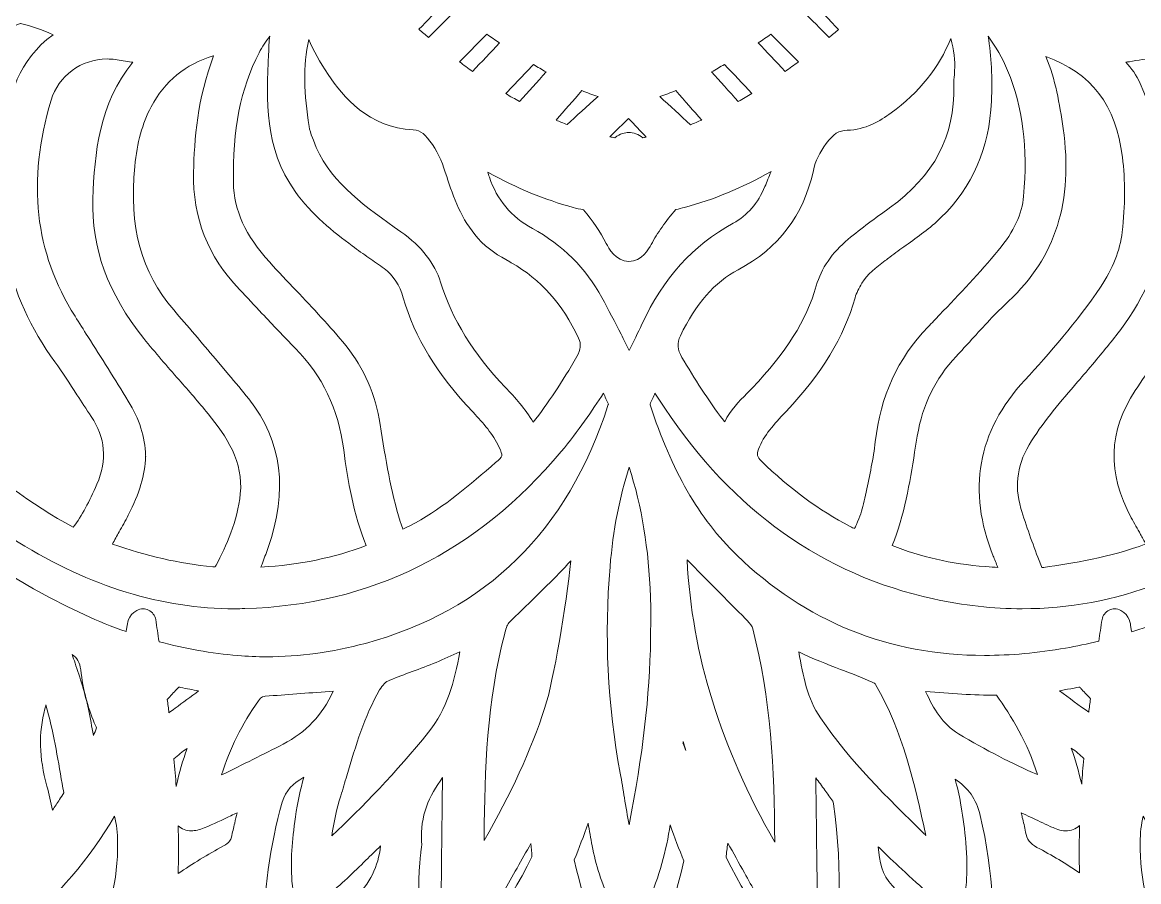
# Model space of a CAD drawing. Extents: x 180 to 9920, y -1894 to -106.
# Drawn here: x 2736 to 3259, y -1568 to -1165 of the extents above; entities that cross this region are included whole.
import ezdxf

# ---------------------------------------------------------------- set-up
doc = ezdxf.new("R2010")
doc.units = 0
doc.header["$MEASUREMENT"] = 0
doc.layers.add('Layer 1', color=7, linetype='Continuous')

# ---------------------------------------------------------------- blocks, each defined once
blk = doc.blocks.new('block 3')
at = {"layer": 'Layer 1', "lineweight": 0}
for points, knots in [([(3844.43, -1126.2), (3842.55, -1122.54), (3838.67, -1122.26), (3835.55, -1122.02), (3773.73, -1117.42), (3725.46, -1088.6), (3688.01, -1033.9), (3671.26, -1009.45), (3658.55, -983.28), (3644.62, -951.5), (3643.61, -949.18), (3642.59, -946.86), (3641.56, -944.5), (3659.78, -952.68), (3678.02, -956.81), (3695.93, -956.81), (3707.1, -956.81), (3718.4, -955.21), (3729.52, -952.05), (3742.31, -948.41), (3753.71, -941.16), (3763.42, -930.49), (3764.76, -929.02), (3767.55, -925.95), (3766.43, -921.84), (3765.3, -917.69), (3761.08, -916.38), (3759.5, -915.89), (3739.65, -909.73), (3723.33, -901.51), (3709.6, -890.76), (3690.14, -875.52), (3676.55, -854.77), (3668.07, -827.35), (3660.36, -802.4), (3657.41, -777.09), (3655.55, -755.62), (3653.27, -729.31), (3651.96, -702.45), (3650.7, -676.47), (3649.83, -658.64), (3648.93, -640.21), (3647.72, -622.06), (3642.76, -547.46), (3634.13, -485.77), (3620.56, -427.93), (3605.12, -362.16), (3569.66, -305.37), (3515.17, -259.14), (3474.34, -224.5), (3424.94, -196.71), (3364.14, -174.19), (3306.08, -152.68), (3242.71, -137.6), (3170.4, -128.06), (3119.45, -121.35), (3068.89, -117.94), (3020.13, -117.94), (3020.13, -117.94), (3019.89, -117.94), (3019.85, -117.94), (2971.09, -117.94), (2920.54, -121.35), (2869.6, -128.06), (2797.29, -137.6), (2733.92, -152.68), (2675.86, -174.19), (2615.06, -196.71), (2565.66, -224.5), (2524.83, -259.14), (2470.34, -305.37), (2434.88, -362.16), (2419.44, -427.93), (2405.87, -485.77), (2397.24, -547.46), (2392.28, -622.06), (2391.07, -640.21), (2390.17, -658.64), (2389.3, -676.47), (2388.04, -702.45), (2386.73, -729.31), (2384.45, -755.62), (2382.59, -777.09), (2379.64, -802.4), (2371.93, -827.35), (2363.45, -854.77), (2349.86, -875.52), (2330.4, -890.76), (2316.67, -901.51), (2300.35, -909.73), (2280.5, -915.89), (2278.92, -916.38), (2274.7, -917.69), (2273.57, -921.84), (2272.45, -925.95), (2275.24, -929.02), (2276.58, -930.49), (2286.29, -941.16), (2297.69, -948.41), (2310.48, -952.05), (2321.6, -955.21), (2332.9, -956.81), (2344.07, -956.81), (2361.98, -956.81), (2380.22, -952.68), (2398.44, -944.5), (2397.41, -946.86), (2396.39, -949.18), (2395.38, -951.5), (2381.45, -983.28), (2368.74, -1009.45), (2351.99, -1033.9), (2314.54, -1088.6), (2266.27, -1117.42), (2204.45, -1122.02), (2201.33, -1122.26), (2197.45, -1122.54), (2195.57, -1126.2), (2193.69, -1129.87), (2195.65, -1133.09), (2197.38, -1135.92), (2224.74, -1180.73), (2267.11, -1203.45), (2323.33, -1203.45), (2323.33, -1203.45), (2324.09, -1203.45), (2324.09, -1203.45), (2355.24, -1203.34), (2385.09, -1194.72), (2414.85, -1177.18), (2410.31, -1184.73), (2405.63, -1192.52), (2400.9, -1200.06), (2385.81, -1224.13), (2367.08, -1251.97), (2342.51, -1275.97), (2315.67, -1302.19), (2287.19, -1318.74), (2255.45, -1326.57), (2252, -1327.42), (2248.56, -1328.13), (2244.57, -1328.94), (2242.61, -1329.35), (2240.56, -1329.77), (2238.38, -1330.23), (2235.85, -1330.77), (2233.94, -1332.88), (2233.67, -1335.46), (2233.39, -1338.04), (2234.8, -1340.5), (2237.17, -1341.57), (2265.6, -1354.38), (2294.56, -1361.83), (2325.72, -1364.32), (2335.66, -1365.12), (2345.55, -1365.52), (2355.13, -1365.52), (2407.15, -1365.52), (2453.46, -1354.15), (2496.22, -1330.82), (2496.02, -1331.33), (2495.82, -1331.84), (2495.62, -1332.34), (2484.05, -1361.06), (2467.01, -1388.2), (2443.52, -1415.32), (2417.1, -1445.8), (2389, -1467.5), (2357.59, -1481.65), (2348.39, -1485.8), (2338.39, -1489.21), (2326.14, -1492.39), (2323.66, -1493.04), (2321.86, -1495.18), (2321.66, -1497.74), (2321.46, -1500.29), (2322.91, -1502.69), (2325.26, -1503.71), (2351.85, -1515.23), (2379.36, -1521.58), (2409.36, -1523.13), (2415.98, -1523.47), (2422.62, -1523.64), (2429.11, -1523.64), (2478.58, -1523.64), (2524.82, -1513.53), (2566.99, -1493.54), (2556.61, -1508.13), (2549.12, -1523.89), (2541.77, -1540.09), (2529.47, -1567.16), (2512.04, -1585.62), (2488.46, -1596.52), (2476.25, -1602.16), (2463.5, -1606.71), (2449.5, -1610.44), (2447.02, -1611.09), (2444.53, -1611.75), (2441.78, -1612.47), (2441.78, -1612.47), (2437.43, -1613.61), (2437.43, -1613.61), (2435, -1614.25), (2433.23, -1616.34), (2432.99, -1618.84), (2432.75, -1621.34), (2434.09, -1623.72), (2436.35, -1624.82), (2436.97, -1625.11), (2437.45, -1625.35), (2437.85, -1625.55), (2438.64, -1625.95), (2439.27, -1626.26), (2439.99, -1626.54), (2452.84, -1631.65), (2464.6, -1635.65), (2475.94, -1638.76), (2505.57, -1646.88), (2534.71, -1651), (2562.56, -1651), (2600.74, -1651), (2637.94, -1643.26), (2673.12, -1627.99), (2719.52, -1607.84), (2755.03, -1577.5), (2778.81, -1537.72), (2779.7, -1541.44), (2780.16, -1545.55), (2780.22, -1550.19), (2780.43, -1567.17), (2776.42, -1584.44), (2767.58, -1604.55), (2747.46, -1650.35), (2715.19, -1689.92), (2671.67, -1722.15), (2671.52, -1722.26), (2671.36, -1722.36), (2671.2, -1722.47), (2669.95, -1723.28), (2667.64, -1724.8), (2666.15, -1728.08), (2665.3, -1729.93), (2665.46, -1732.1), (2666.57, -1733.81), (2667.68, -1735.52), (2669.58, -1736.55), (2671.61, -1736.55), (2671.62, -1736.55), (2671.62, -1736.55), (2671.63, -1736.55), (2725.69, -1736.4), (2772.8, -1729.14), (2815.65, -1714.37), (2858.31, -1699.66), (2895.62, -1677.95), (2929.26, -1648.2), (2927.39, -1678.5), (2929.64, -1708.78), (2935.97, -1738.41), (2947.17, -1790.79), (2970.58, -1835.25), (3005.54, -1870.57), (3008.08, -1873.13), (3010.68, -1875.52), (3013.43, -1878.05), (3013.93, -1878.5), (3014.43, -1878.96), (3014.93, -1879.42), (3015.55, -1880.33), (3016.43, -1881.06), (3017.48, -1881.53), (3018.06, -1881.78), (3018.67, -1881.94), (3019.28, -1882), (3019.56, -1882.04), (3019.85, -1882.06), (3020.13, -1882.06), (3020.94, -1882.06), (3021.76, -1881.89), (3022.53, -1881.56), (3023.61, -1881.08), (3024.51, -1880.31), (3025.13, -1879.37), (3025.61, -1878.93), (3026.09, -1878.49), (3026.57, -1878.05), (3029.32, -1875.52), (3031.92, -1873.13), (3034.46, -1870.57), (3069.42, -1835.25), (3092.83, -1790.79), (3104.03, -1738.41), (3110.36, -1708.78), (3112.61, -1678.5), (3110.74, -1648.2), (3144.38, -1677.95), (3181.69, -1699.66), (3224.35, -1714.37), (3267.2, -1729.14), (3314.31, -1736.4), (3368.37, -1736.55), (3368.38, -1736.55), (3368.38, -1736.55), (3368.39, -1736.55), (3370.42, -1736.55), (3372.32, -1735.52), (3373.43, -1733.81), (3374.54, -1732.1), (3374.7, -1729.93), (3373.85, -1728.08), (3372.36, -1724.8), (3370.05, -1723.28), (3368.8, -1722.47), (3368.64, -1722.36), (3368.48, -1722.26), (3368.33, -1722.15), (3324.81, -1689.92), (3292.54, -1650.35), (3272.42, -1604.55), (3263.58, -1584.44), (3259.57, -1567.17), (3259.78, -1550.19), (3259.84, -1545.55), (3260.3, -1541.44), (3261.19, -1537.72), (3284.97, -1577.5), (3320.48, -1607.84), (3366.88, -1627.99), (3402.06, -1643.26), (3439.26, -1651), (3477.44, -1651), (3505.29, -1651), (3534.43, -1646.88), (3564.06, -1638.76), (3575.4, -1635.65), (3587.16, -1631.65), (3600.01, -1626.54), (3600.73, -1626.26), (3601.36, -1625.95), (3602.15, -1625.55), (3602.55, -1625.35), (3603.03, -1625.11), (3603.65, -1624.82), (3605.91, -1623.72), (3607.25, -1621.34), (3607.01, -1618.84), (3606.77, -1616.34), (3605, -1614.25), (3602.57, -1613.61), (3602.57, -1613.61), (3598.22, -1612.47), (3598.22, -1612.47), (3595.47, -1611.75), (3592.98, -1611.09), (3590.5, -1610.44), (3576.5, -1606.71), (3563.75, -1602.16), (3551.54, -1596.52), (3527.96, -1585.62), (3510.53, -1567.16), (3498.23, -1540.09), (3490.88, -1523.89), (3483.39, -1508.13), (3473.01, -1493.54), (3515.18, -1513.53), (3561.42, -1523.64), (3610.89, -1523.64), (3617.38, -1523.64), (3624.02, -1523.47), (3630.64, -1523.13), (3660.64, -1521.58), (3688.15, -1515.23), (3714.74, -1503.71), (3717.09, -1502.69), (3718.54, -1500.29), (3718.34, -1497.74), (3718.14, -1495.18), (3716.34, -1493.04), (3713.86, -1492.39), (3701.61, -1489.21), (3691.61, -1485.8), (3682.41, -1481.65), (3651, -1467.5), (3622.9, -1445.8), (3596.48, -1415.32), (3572.99, -1388.2), (3555.95, -1361.06), (3544.38, -1332.34), (3544.18, -1331.84), (3543.98, -1331.33), (3543.78, -1330.82), (3586.54, -1354.15), (3632.85, -1365.52), (3684.87, -1365.52), (3694.45, -1365.52), (3704.34, -1365.12), (3714.28, -1364.32), (3745.44, -1361.83), (3774.4, -1354.38), (3802.83, -1341.57), (3805.2, -1340.5), (3806.61, -1338.04), (3806.33, -1335.46), (3806.06, -1332.88), (3804.15, -1330.77), (3801.62, -1330.23), (3799.44, -1329.77), (3797.39, -1329.35), (3795.43, -1328.94), (3791.44, -1328.13), (3788, -1327.42), (3784.55, -1326.57), (3752.81, -1318.74), (3724.33, -1302.19), (3697.49, -1275.97), (3672.92, -1251.97), (3654.19, -1224.13), (3639.1, -1200.06), (3634.37, -1192.52), (3629.69, -1184.73), (3625.15, -1177.18), (3654.91, -1194.72), (3684.76, -1203.34), (3715.91, -1203.45), (3715.91, -1203.45), (3716.67, -1203.45), (3716.67, -1203.45), (3772.89, -1203.45), (3815.26, -1180.73), (3842.62, -1135.92), (3844.35, -1133.09), (3846.31, -1129.87), (3844.43, -1126.2)], [0, 0, 0, 0, 1, 1, 1, 2, 2, 2, 3, 3, 3, 4, 4, 4, 5, 5, 5, 6, 6, 6, 7, 7, 7, 8, 8, 8, 9, 9, 9, 10, 10, 10, 11, 11, 11, 12, 12, 12, 13, 13, 13, 14, 14, 14, 15, 15, 15, 16, 16, 16, 17, 17, 17, 18, 18, 18, 19, 19, 19, 20, 20, 20, 21, 21, 21, 22, 22, 22, 23, 23, 23, 24, 24, 24, 25, 25, 25, 26, 26, 26, 27, 27, 27, 28, 28, 28, 29, 29, 29, 30, 30, 30, 31, 31, 31, 32, 32, 32, 33, 33, 33, 34, 34, 34, 35, 35, 35, 36, 36, 36, 37, 37, 37, 38, 38, 38, 39, 39, 39, 40, 40, 40, 41, 41, 41, 42, 42, 42, 43, 43, 43, 44, 44, 44, 45, 45, 45, 46, 46, 46, 47, 47, 47, 48, 48, 48, 49, 49, 49, 50, 50, 50, 51, 51, 51, 52, 52, 52, 53, 53, 53, 54, 54, 54, 55, 55, 55, 56, 56, 56, 57, 57, 57, 58, 58, 58, 59, 59, 59, 60, 60, 60, 61, 61, 61, 62, 62, 62, 63, 63, 63, 64, 64, 64, 65, 65, 65, 66, 66, 66, 67, 67, 67, 68, 68, 68, 69, 69, 69, 70, 70, 70, 71, 71, 71, 72, 72, 72, 73, 73, 73, 74, 74, 74, 75, 75, 75, 76, 76, 76, 77, 77, 77, 78, 78, 78, 79, 79, 79, 80, 80, 80, 81, 81, 81, 82, 82, 82, 83, 83, 83, 84, 84, 84, 85, 85, 85, 86, 86, 86, 87, 87, 87, 88, 88, 88, 89, 89, 89, 90, 90, 90, 91, 91, 91, 92, 92, 92, 93, 93, 93, 94, 94, 94, 95, 95, 95, 96, 96, 96, 97, 97, 97, 98, 98, 98, 99, 99, 99, 100, 100, 100, 101, 101, 101, 102, 102, 102, 103, 103, 103, 104, 104, 104, 105, 105, 105, 106, 106, 106, 107, 107, 107, 108, 108, 108, 109, 109, 109, 110, 110, 110, 111, 111, 111, 112, 112, 112, 113, 113, 113, 114, 114, 114, 115, 115, 115, 116, 116, 116, 117, 117, 117, 118, 118, 118, 119, 119, 119, 120, 120, 120, 121, 121, 121, 122, 122, 122, 123, 123, 123, 124, 124, 124, 125, 125, 125, 126, 126, 126, 127, 127, 127, 128, 128, 128, 129, 129, 129, 130, 130, 130, 131, 131, 131, 132, 132, 132, 133, 133, 133, 134, 134, 134, 135, 135, 135, 136, 136, 136, 137, 137, 137, 138, 138, 138, 139, 139, 139, 140, 140, 140, 141, 141, 141, 142, 142, 142, 143, 143, 143, 144, 144, 144, 144]), ([(2938.35, -1159.89), (2934.26, -1164), (2930.18, -1168.1), (2926.09, -1172.21), (2924.61, -1170.99), (2923.1, -1169.72), (2921.55, -1168.41), (2925.52, -1164.34), (2929.49, -1160.27), (2933.46, -1156.2), (2935.12, -1157.47), (2936.75, -1158.69), (2938.35, -1159.89)], [0, 0, 0, 0, 1, 1, 1, 2, 2, 2, 3, 3, 3, 4, 4, 4, 4]), ([(3118.38, -1168.46), (3116.87, -1169.75), (3115.38, -1170.99), (3113.93, -1172.2), (3109.83, -1168.09), (3105.73, -1164), (3101.63, -1159.9), (3103.23, -1158.71), (3104.86, -1157.48), (3106.52, -1156.22), (3106.52, -1156.22), (3115.33, -1165.31), (3118.38, -1168.46)], [0, 0, 0, 0, 1, 1, 1, 2, 2, 2, 3, 3, 3, 4, 4, 4, 4]), ([(2708.27, -1357.02), (2708.27, -1357.02), (2708.95, -1356.34), (2708.95, -1356.34), (2728.45, -1336.97), (2725.6, -1313.86), (2720.24, -1293.81), (2717.69, -1284.27), (2714.34, -1274.89), (2711.11, -1265.83), (2709.2, -1260.5), (2707.24, -1254.99), (2705.48, -1249.57), (2699.34, -1230.65), (2700.21, -1211.63), (2708.12, -1191.43), (2712.09, -1181.27), (2719.63, -1173.72), (2733.32, -1166.17), (2734.05, -1165.76), (2734.46, -1165.73), (2734.56, -1165.73), (2734.61, -1165.73), (2734.65, -1165.74), (2734.67, -1165.74), (2739.66, -1166.84), (2744.61, -1168.5), (2750, -1170.93), (2733.71, -1182.68), (2729.03, -1200.72), (2726.96, -1213.9), (2720.17, -1257.02), (2727.97, -1293.21), (2750.82, -1324.52), (2754.42, -1329.45), (2757.83, -1334.76), (2761.14, -1339.89), (2763.29, -1343.24), (2765.52, -1346.71), (2767.81, -1350.09), (2774.53, -1360.01), (2775.4, -1370.42), (2770.47, -1381.91), (2766.96, -1390.09), (2763.44, -1396.52), (2759.42, -1402.1), (2739.69, -1391.32), (2720.99, -1377.59), (2703.8, -1361.26), (2705.4, -1359.88), (2706.85, -1358.43), (2708.27, -1357.02)], [0, 0, 0, 0, 1, 1, 1, 2, 2, 2, 3, 3, 3, 4, 4, 4, 5, 5, 5, 6, 6, 6, 7, 7, 7, 8, 8, 8, 9, 9, 9, 10, 10, 10, 11, 11, 11, 12, 12, 12, 13, 13, 13, 14, 14, 14, 15, 15, 15, 16, 16, 16, 17, 17, 17, 17]), ([(2887.19, -1316.81), (2879.84, -1307.77), (2871.78, -1299.26), (2863.99, -1291.03), (2859.87, -1286.68), (2855.6, -1282.17), (2851.53, -1277.68), (2840.03, -1264.99), (2834.79, -1253.48), (2834.53, -1240.36), (2834.04, -1215.54), (2837.86, -1196.18), (2846.55, -1179.43), (2848.02, -1176.61), (2849.75, -1174), (2851.63, -1171.6), (2851.42, -1172.93), (2851.27, -1174.28), (2851.21, -1175.68), (2851.15, -1177.14), (2851.08, -1178.6), (2851.01, -1180.07), (2849.99, -1201.7), (2848.94, -1224.07), (2863.46, -1244.49), (2871.24, -1255.43), (2881.39, -1263.44), (2890.28, -1270.08), (2892.87, -1272.02), (2895.52, -1273.86), (2898.09, -1275.65), (2900.45, -1277.29), (2902.9, -1278.99), (2905.21, -1280.71), (2909.47, -1283.87), (2912.51, -1288.49), (2914.22, -1294.44), (2919.6, -1313.1), (2930, -1330.16), (2946.94, -1348.14), (2951.76, -1353.25), (2956.32, -1358.34), (2959.08, -1364.38), (2961.07, -1368.71), (2961.07, -1368.71), (2957.52, -1371.74), (2957.52, -1371.74), (2955.34, -1373.6), (2955.34, -1373.6), (2942.95, -1384.22), (2931.24, -1394.25), (2917.28, -1401.39), (2915.7, -1402.2), (2914.66, -1402.66), (2914, -1402.92), (2913.7, -1402.25), (2913.3, -1401.18), (2912.77, -1399.46), (2908.33, -1385.12), (2905.9, -1370.32), (2903.4, -1353.86), (2901.28, -1339.89), (2895.83, -1327.42), (2887.19, -1316.81)], [0, 0, 0, 0, 1, 1, 1, 2, 2, 2, 3, 3, 3, 4, 4, 4, 5, 5, 5, 6, 6, 6, 7, 7, 7, 8, 8, 8, 9, 9, 9, 10, 10, 10, 11, 11, 11, 12, 12, 12, 13, 13, 13, 14, 14, 14, 15, 15, 15, 16, 16, 16, 17, 17, 17, 18, 18, 18, 19, 19, 19, 20, 20, 20, 21, 21, 21, 21]), ([(2959.34, -1174.81), (2955.12, -1179.26), (2950.91, -1183.72), (2946.7, -1188.18), (2944.64, -1186.7), (2942.57, -1185.18), (2940.49, -1183.62), (2940.49, -1183.62), (2953.37, -1170.73), (2953.37, -1170.73), (2955.38, -1172.12), (2957.37, -1173.49), (2959.34, -1174.81)], [0, 0, 0, 0, 1, 1, 1, 2, 2, 2, 3, 3, 3, 4, 4, 4, 4]), ([(3044.17, -1312.27), (3051.41, -1297.17), (3060.26, -1287.01), (3071.25, -1281.21), (3090.37, -1271.1), (3101.91, -1255.87), (3106.54, -1234.64), (3107.47, -1230.36), (3109.54, -1226), (3112.52, -1222.05), (3115.96, -1217.48), (3118.54, -1215.84), (3122.38, -1215.77), (3130.92, -1215.6), (3137.87, -1211.34), (3142.97, -1207.64), (3156.18, -1198.06), (3165.57, -1186.36), (3170.95, -1172.79), (3172.54, -1178.03), (3173.14, -1182.98), (3172.81, -1187.92), (3172.77, -1188.52), (3172.71, -1189.11), (3172.66, -1189.71), (3172.52, -1191.23), (3172.37, -1192.96), (3172.42, -1194.75), (3173.05, -1218.36), (3163.2, -1237.15), (3142.3, -1252.19), (3142.3, -1252.19), (3142.08, -1252.35), (3142.08, -1252.35), (3135.69, -1256.95), (3129.08, -1261.71), (3122.86, -1266.9), (3115.31, -1273.22), (3110.27, -1280.59), (3107.89, -1288.81), (3103.16, -1305.17), (3093.89, -1319.97), (3077.83, -1336.82), (3077.04, -1337.65), (3076.23, -1338.48), (3075.41, -1339.3), (3071.72, -1343.04), (3067.64, -1347.17), (3064.94, -1352.61), (3064.73, -1352.36), (3064.53, -1352.11), (3064.34, -1351.87), (3057.02, -1342.4), (3050.72, -1332.11), (3044.89, -1322.38), (3042.72, -1318.76), (3042.51, -1315.74), (3044.17, -1312.27)], [0, 0, 0, 0, 1, 1, 1, 2, 2, 2, 3, 3, 3, 4, 4, 4, 5, 5, 5, 6, 6, 6, 7, 7, 7, 8, 8, 8, 9, 9, 9, 10, 10, 10, 11, 11, 11, 12, 12, 12, 13, 13, 13, 14, 14, 14, 15, 15, 15, 16, 16, 16, 17, 17, 17, 18, 18, 18, 19, 19, 19, 19]), ([(3080.79, -1365.51), (3083.25, -1358.9), (3088.19, -1353.66), (3093.41, -1348.11), (3093.41, -1348.11), (3093.79, -1347.71), (3093.79, -1347.71), (3110.6, -1329.85), (3120.86, -1312.91), (3126.08, -1294.41), (3126.73, -1292.12), (3127.99, -1289.92), (3129.32, -1287.59), (3131.78, -1283.29), (3135.88, -1280.22), (3140.22, -1276.96), (3140.96, -1276.41), (3141.7, -1275.85), (3142.43, -1275.3), (3144.88, -1273.42), (3147.48, -1271.57), (3149.99, -1269.77), (3155.53, -1265.82), (3161.25, -1261.74), (3166.4, -1256.76), (3181.12, -1242.54), (3189.08, -1224.15), (3190.06, -1202.13), (3190.54, -1191.28), (3190.02, -1181.19), (3188.49, -1171.66), (3192.09, -1176.37), (3195.13, -1181.74), (3197.66, -1187.81), (3204.69, -1204.71), (3207.15, -1224.01), (3205.17, -1246.79), (3204.45, -1255.09), (3200.67, -1263.15), (3193.28, -1272.16), (3184.68, -1282.66), (3175.05, -1292.69), (3165.75, -1302.39), (3163.94, -1304.28), (3162.12, -1306.17), (3160.32, -1308.06), (3146.05, -1323.01), (3137.96, -1340.66), (3135.58, -1362), (3134.71, -1369.81), (3132.95, -1377.81), (3131.25, -1385.54), (3130.84, -1387.42), (3130.42, -1389.29), (3130.02, -1391.17), (3129.4, -1394.06), (3128.33, -1397.21), (3126.74, -1400.81), (3126.38, -1401.64), (3126.09, -1402.25), (3125.86, -1402.71), (3125.35, -1402.48), (3124.68, -1402.15), (3123.79, -1401.69), (3109.14, -1394.11), (3095.49, -1384.06), (3082.07, -1370.96), (3080.14, -1369.09), (3079.88, -1367.97), (3080.79, -1365.51)], [0, 0, 0, 0, 1, 1, 1, 2, 2, 2, 3, 3, 3, 4, 4, 4, 5, 5, 5, 6, 6, 6, 7, 7, 7, 8, 8, 8, 9, 9, 9, 10, 10, 10, 11, 11, 11, 12, 12, 12, 13, 13, 13, 14, 14, 14, 15, 15, 15, 16, 16, 16, 17, 17, 17, 18, 18, 18, 19, 19, 19, 20, 20, 20, 21, 21, 21, 22, 22, 22, 23, 23, 23, 23]), ([(3099.49, -1183.64), (3097.42, -1185.19), (3095.36, -1186.7), (3093.32, -1188.16), (3088.74, -1183.3), (3084.59, -1178.92), (3080.68, -1174.79), (3082.64, -1173.48), (3084.61, -1172.13), (3086.6, -1170.75), (3086.6, -1170.75), (3099.49, -1183.64), (3099.49, -1183.64)], [0, 0, 0, 0, 1, 1, 1, 2, 2, 2, 3, 3, 3, 4, 4, 4, 4]), ([(2764.8, -1443.21), (2676.2, -1402.05), (2620.52, -1333.52), (2599.32, -1239.5), (2595.45, -1222.31), (2595.6, -1204.11), (2595.75, -1186.5), (2595.76, -1185.01), (2595.77, -1183.51), (2595.78, -1182), (2597.88, -1180.07), (2603.69, -1177.12), (2607.38, -1175.99), (2607.38, -1176.12), (2607.38, -1176.25), (2607.39, -1176.38), (2608.77, -1217.74), (2619.03, -1258.8), (2637.87, -1298.44), (2661.24, -1347.58), (2692.54, -1383.77), (2733.57, -1409.08), (2767.64, -1430.1), (2800.88, -1440.32), (2835.19, -1440.32), (2836.73, -1440.32), (2838.27, -1440.3), (2839.82, -1440.25), (2898.74, -1438.64), (2948.69, -1413.85), (2988.27, -1366.57), (2996.21, -1357.09), (3002.97, -1347.06), (3008.08, -1339.16), (3008.85, -1340.9), (3009.6, -1342.59), (3010.38, -1344.29), (3010.36, -1344.39), (3010.32, -1344.6), (3010.2, -1344.97), (2991.33, -1403.76), (2953.05, -1441.31), (2896.42, -1456.58), (2880.96, -1460.74), (2865.39, -1462.86), (2850.14, -1462.86), (2845.59, -1462.86), (2841.03, -1462.67), (2836.59, -1462.29), (2824.27, -1461.24), (2811.87, -1459.05), (2799.66, -1455.79), (2799.13, -1452.28), (2798.59, -1448.81), (2798.06, -1445.43), (2797.76, -1443.49), (2796.53, -1441.83), (2794.76, -1440.97), (2793.93, -1440.56), (2793.03, -1440.36), (2792.13, -1440.36), (2791.13, -1440.36), (2790.12, -1440.61), (2789.22, -1441.11), (2785.07, -1443.42), (2784.71, -1447.42), (2784.58, -1448.92), (2784.57, -1449.06), (2784.56, -1449.19), (2784.55, -1449.25), (2784.42, -1449.86), (2784.29, -1450.46), (2784.16, -1451.06), (2777.55, -1448.75), (2771.06, -1446.12), (2764.8, -1443.21)], [0, 0, 0, 0, 1, 1, 1, 2, 2, 2, 3, 3, 3, 4, 4, 4, 5, 5, 5, 6, 6, 6, 7, 7, 7, 8, 8, 8, 9, 9, 9, 10, 10, 10, 11, 11, 11, 12, 12, 12, 13, 13, 13, 14, 14, 14, 15, 15, 15, 16, 16, 16, 17, 17, 17, 18, 18, 18, 19, 19, 19, 20, 20, 20, 21, 21, 21, 22, 22, 22, 23, 23, 23, 24, 24, 24, 25, 25, 25, 25]), ([(2931.68, -1287.12), (2928.91, -1278.19), (2922.83, -1270.44), (2913.1, -1263.45), (2913.1, -1263.45), (2909.97, -1261.21), (2909.97, -1261.21), (2893.93, -1249.75), (2878.77, -1238.92), (2872.01, -1220.46), (2872.01, -1220.46), (2871.58, -1219.3), (2871.58, -1219.3), (2870.88, -1217.41), (2870.21, -1215.63), (2869.99, -1214.08), (2867.79, -1198.86), (2866.99, -1185.66), (2869.89, -1173.14), (2872.08, -1178.36), (2875.04, -1183.71), (2878.97, -1189.61), (2886.03, -1200.2), (2897.84, -1214.43), (2918.89, -1215.61), (2922.48, -1215.82), (2924.47, -1217.81), (2927.85, -1222.51), (2931.02, -1226.91), (2932.9, -1232.29), (2934.55, -1237.43), (2937.71, -1247.26), (2941.44, -1257.59), (2949.14, -1266.4), (2953.7, -1271.62), (2959.26, -1274.78), (2964.16, -1277.56), (2964.16, -1277.56), (2964.85, -1277.95), (2964.85, -1277.95), (2978.63, -1285.79), (2988.95, -1297.36), (2996.39, -1313.32), (2997.71, -1316.16), (2997.48, -1318.74), (2995.63, -1321.96), (2988.76, -1333.85), (2982.05, -1343.97), (2975.14, -1352.81), (2971.4, -1346.54), (2966.65, -1341.23), (2962.03, -1336.4), (2947.03, -1320.7), (2937.1, -1304.58), (2931.68, -1287.12)], [0, 0, 0, 0, 1, 1, 1, 2, 2, 2, 3, 3, 3, 4, 4, 4, 5, 5, 5, 6, 6, 6, 7, 7, 7, 8, 8, 8, 9, 9, 9, 10, 10, 10, 11, 11, 11, 12, 12, 12, 13, 13, 13, 14, 14, 14, 15, 15, 15, 16, 16, 16, 17, 17, 17, 18, 18, 18, 18]), ([(3255.87, -1451.18), (3255.73, -1450.54), (3255.59, -1449.92), (3255.46, -1449.32), (3255.44, -1449.19), (3255.43, -1449.06), (3255.42, -1448.92), (3255.29, -1447.42), (3254.93, -1443.42), (3250.78, -1441.11), (3249.88, -1440.61), (3248.87, -1440.36), (3247.87, -1440.36), (3246.97, -1440.36), (3246.07, -1440.56), (3245.24, -1440.97), (3243.47, -1441.83), (3242.24, -1443.49), (3241.94, -1445.43), (3241.41, -1448.79), (3240.89, -1452.15), (3240.38, -1455.51), (3235.06, -1456.82), (3229.94, -1457.9), (3224.84, -1458.79), (3211.78, -1461.08), (3198.99, -1462.23), (3186.84, -1462.23), (3141.95, -1462.24), (3102.87, -1446.42), (3070.69, -1415.23), (3052.89, -1397.97), (3039.96, -1375.51), (3029.99, -1344.56), (3029.97, -1344.48), (3029.95, -1344.41), (3029.94, -1344.37), (3030.7, -1342.65), (3031.46, -1340.94), (3032.24, -1339.17), (3032.24, -1339.17), (3036.86, -1346.15), (3036.86, -1346.15), (3068.75, -1394.26), (3111.14, -1424.39), (3162.87, -1435.71), (3176.88, -1438.78), (3190.89, -1440.33), (3204.5, -1440.33), (3248.28, -1440.33), (3290.14, -1424.37), (3328.9, -1392.9), (3378.76, -1352.41), (3411.37, -1297.52), (3425.82, -1229.77), (3429.21, -1213.9), (3432.69, -1195.14), (3432.99, -1176.08), (3433.2, -1176.17), (3433.41, -1176.26), (3433.64, -1176.35), (3438.85, -1178.39), (3442.96, -1180), (3443.76, -1181.16), (3444.55, -1182.31), (3444.54, -1186.66), (3444.54, -1192.17), (3444.44, -1274.55), (3410.88, -1343.39), (3341.93, -1402.63), (3315.92, -1424.98), (3286.99, -1441.3), (3255.87, -1451.18)], [0, 0, 0, 0, 1, 1, 1, 2, 2, 2, 3, 3, 3, 4, 4, 4, 5, 5, 5, 6, 6, 6, 7, 7, 7, 8, 8, 8, 9, 9, 9, 10, 10, 10, 11, 11, 11, 12, 12, 12, 13, 13, 13, 14, 14, 14, 15, 15, 15, 16, 16, 16, 17, 17, 17, 18, 18, 18, 19, 19, 19, 20, 20, 20, 21, 21, 21, 22, 22, 22, 23, 23, 23, 24, 24, 24, 24]), ([(2793.36, -1368.48), (2793.04, -1359.67), (2790.37, -1351.29), (2785.21, -1342.87), (2778.99, -1332.7), (2772.52, -1322.48), (2766.26, -1312.59), (2764.25, -1309.41), (2762.23, -1306.24), (2760.23, -1303.06), (2741.29, -1273.04), (2737.62, -1239.9), (2748.99, -1201.72), (2752.39, -1190.3), (2763.2, -1182.33), (2775.27, -1182.33), (2776.51, -1182.33), (2777.76, -1182.42), (2778.99, -1182.58), (2781.56, -1182.93), (2784.21, -1183.37), (2786.77, -1183.8), (2786.97, -1183.83), (2787.17, -1183.86), (2787.37, -1183.9), (2771.51, -1203.07), (2769.32, -1226.85), (2768.6, -1247.93), (2767.8, -1270.89), (2775.63, -1292.33), (2792.51, -1313.47), (2797.85, -1320.15), (2803.53, -1326.65), (2809.03, -1332.93), (2813.56, -1338.1), (2818.24, -1343.45), (2822.64, -1348.81), (2831.39, -1359.47), (2839.28, -1371.4), (2837.75, -1386.4), (2836.44, -1399.28), (2831.05, -1411.05), (2826.49, -1419.86), (2826.05, -1420.73), (2825.8, -1420.73), (2825.28, -1420.73), (2825.15, -1420.73), (2825.01, -1420.72), (2824.88, -1420.7), (2809.2, -1419.12), (2793.36, -1415.51), (2777.78, -1409.97), (2778.79, -1408.07), (2779.87, -1406.16), (2780.91, -1404.3), (2782.34, -1401.75), (2783.82, -1399.12), (2785.21, -1396.44), (2790.4, -1386.4), (2793.07, -1377.4), (2793.36, -1368.91), (2793.37, -1368.77), (2793.37, -1368.62), (2793.36, -1368.48)], [0, 0, 0, 0, 1, 1, 1, 2, 2, 2, 3, 3, 3, 4, 4, 4, 5, 5, 5, 6, 6, 6, 7, 7, 7, 8, 8, 8, 9, 9, 9, 10, 10, 10, 11, 11, 11, 12, 12, 12, 13, 13, 13, 14, 14, 14, 15, 15, 15, 16, 16, 16, 17, 17, 17, 18, 18, 18, 19, 19, 19, 20, 20, 20, 21, 21, 21, 21]), ([(2841.75, -1341.89), (2838.65, -1337.93), (2835.39, -1334.08), (2832.23, -1330.35), (2832.23, -1330.35), (2826.1, -1323.11), (2826.1, -1323.11), (2819.71, -1315.55), (2813.1, -1307.72), (2806.5, -1300.08), (2791.28, -1282.46), (2785.47, -1261.07), (2788.24, -1232.75), (2789.34, -1221.46), (2791.78, -1212.6), (2795.93, -1204.86), (2802.47, -1192.65), (2811.99, -1184.81), (2825.03, -1180.88), (2825.1, -1180.86), (2825.16, -1180.84), (2825.23, -1180.82), (2817.57, -1200.98), (2816.13, -1220.26), (2815.84, -1235.5), (2815.43, -1256.99), (2822.48, -1274.99), (2837.39, -1290.52), (2840.93, -1294.2), (2844.49, -1298.02), (2847.93, -1301.71), (2852.96, -1307.09), (2858.16, -1312.66), (2863.46, -1318.02), (2876.27, -1330.96), (2883.73, -1346.56), (2886.24, -1365.72), (2888.17, -1380.41), (2890.8, -1395.97), (2896.83, -1410.64), (2881.79, -1416.4), (2865.57, -1419.73), (2847.41, -1420.79), (2847.59, -1420.31), (2847.77, -1419.84), (2847.95, -1419.36), (2848.85, -1416.97), (2849.79, -1414.5), (2850.66, -1412.02), (2860.29, -1384.81), (2857.38, -1361.86), (2841.75, -1341.89)], [0, 0, 0, 0, 1, 1, 1, 2, 2, 2, 3, 3, 3, 4, 4, 4, 5, 5, 5, 6, 6, 6, 7, 7, 7, 8, 8, 8, 9, 9, 9, 10, 10, 10, 11, 11, 11, 12, 12, 12, 13, 13, 13, 14, 14, 14, 15, 15, 15, 16, 16, 16, 17, 17, 17, 17]), ([(3190.94, -1415.6), (3191.48, -1416.93), (3192.36, -1419.11), (3193, -1420.94), (3191.48, -1420.89), (3189.57, -1420.75), (3187.27, -1420.56), (3171.1, -1419.22), (3156.75, -1415.98), (3143.48, -1410.66), (3149.31, -1396.38), (3151.71, -1381.39), (3154.04, -1366.87), (3154.45, -1364.35), (3154.85, -1361.82), (3155.28, -1359.29), (3157.74, -1344.6), (3163.71, -1332.36), (3173.52, -1321.89), (3175.96, -1319.29), (3178.39, -1316.62), (3180.74, -1314.04), (3186.3, -1307.94), (3192.04, -1301.63), (3198.07, -1296.03), (3220.17, -1275.47), (3228.55, -1248.95), (3223.7, -1214.95), (3222.03, -1203.26), (3220.08, -1191.85), (3215.57, -1181.17), (3237.02, -1188.87), (3248.49, -1204.04), (3251.49, -1228.4), (3252.85, -1239.41), (3252.81, -1250.9), (3251.36, -1263.53), (3250.36, -1272.22), (3247.04, -1280.67), (3241.21, -1289.38), (3230.24, -1305.75), (3217.09, -1320.64), (3205.68, -1333.04), (3183.49, -1357.17), (3178.53, -1384.94), (3190.94, -1415.6)], [0, 0, 0, 0, 1, 1, 1, 2, 2, 2, 3, 3, 3, 4, 4, 4, 5, 5, 5, 6, 6, 6, 7, 7, 7, 8, 8, 8, 9, 9, 9, 10, 10, 10, 11, 11, 11, 12, 12, 12, 13, 13, 13, 14, 14, 14, 15, 15, 15, 15]), ([(3255.66, -1397.67), (3257.08, -1400.26), (3258.54, -1402.84), (3260, -1405.41), (3260.85, -1406.92), (3261.71, -1408.43), (3262.55, -1409.94), (3245.58, -1416.16), (3228.02, -1419.07), (3214.56, -1420.91), (3214.33, -1420.94), (3214.13, -1420.96), (3213.95, -1420.96), (3213.87, -1420.96), (3213.8, -1420.95), (3213.75, -1420.95), (3213.65, -1420.81), (3213.44, -1420.47), (3213.18, -1419.79), (3213.18, -1419.79), (3212.38, -1417.64), (3212.38, -1417.64), (3209.38, -1409.67), (3206.29, -1401.43), (3203.88, -1393.21), (3200.63, -1382.17), (3202.27, -1371.8), (3208.87, -1361.51), (3215.15, -1351.71), (3222.61, -1343.03), (3230.5, -1333.84), (3233.1, -1330.81), (3235.8, -1327.68), (3238.41, -1324.54), (3238.41, -1324.54), (3239.47, -1323.26), (3239.47, -1323.26), (3243.88, -1317.96), (3248.45, -1312.48), (3252.56, -1306.68), (3275.87, -1273.79), (3278.25, -1236.87), (3259.84, -1193.81), (3258.17, -1189.9), (3255.68, -1186.7), (3253.11, -1183.88), (3253.66, -1183.78), (3254.22, -1183.69), (3254.76, -1183.6), (3258.87, -1182.91), (3262.75, -1182.25), (3266.66, -1181.87), (3267.01, -1181.84), (3267.37, -1181.82), (3267.74, -1181.82), (3275.81, -1181.82), (3285.83, -1189.28), (3289.6, -1198.12), (3295.45, -1211.8), (3297.09, -1226.4), (3297.91, -1238.89), (3298.56, -1269.8), (3286.52, -1293.03), (3275.94, -1309.82), (3269.99, -1319.27), (3263.65, -1328.75), (3257.52, -1337.93), (3244.91, -1356.79), (3244.28, -1376.88), (3255.66, -1397.67)], [0, 0, 0, 0, 1, 1, 1, 2, 2, 2, 3, 3, 3, 4, 4, 4, 5, 5, 5, 6, 6, 6, 7, 7, 7, 8, 8, 8, 9, 9, 9, 10, 10, 10, 11, 11, 11, 12, 12, 12, 13, 13, 13, 14, 14, 14, 15, 15, 15, 16, 16, 16, 17, 17, 17, 18, 18, 18, 19, 19, 19, 20, 20, 20, 21, 21, 21, 22, 22, 22, 23, 23, 23, 23]), ([(2975.25, -1184.94), (2977.24, -1186.14), (2979.22, -1187.3), (2981.17, -1188.42), (2977, -1193.05), (2972.82, -1197.68), (2968.63, -1202.3), (2966.55, -1201.12), (2964.46, -1199.88), (2962.36, -1198.59), (2962.36, -1198.59), (2975.25, -1184.94), (2975.25, -1184.94)], [0, 0, 0, 0, 1, 1, 1, 2, 2, 2, 3, 3, 3, 4, 4, 4, 4]), ([(3077.72, -1198.54), (3075.58, -1199.85), (3073.45, -1201.11), (3071.34, -1202.31), (3066.94, -1197.48), (3062.65, -1192.71), (3058.82, -1188.42), (3060.82, -1187.28), (3062.83, -1186.09), (3064.86, -1184.87), (3069.15, -1189.43), (3073.44, -1193.98), (3077.72, -1198.54)], [0, 0, 0, 0, 1, 1, 1, 2, 2, 2, 3, 3, 3, 4, 4, 4, 4]), ([(2998.01, -1197.16), (3000.36, -1198.16), (3002.91, -1199.13), (3005.53, -1199.93), (3000.25, -1204.57), (2995.3, -1209.16), (2991.08, -1213.14), (2989.31, -1212.46), (2987.55, -1211.75), (2985.83, -1211), (2989.84, -1206.52), (2993.83, -1201.96), (2998.01, -1197.16)], [0, 0, 0, 0, 1, 1, 1, 2, 2, 2, 3, 3, 3, 4, 4, 4, 4]), ([(3041.97, -1197.17), (3046.29, -1202.1), (3050.27, -1206.62), (3054.2, -1210.99), (3052.42, -1211.76), (3050.64, -1212.49), (3048.84, -1213.18), (3044.23, -1208.82), (3039.41, -1204.32), (3034.45, -1199.93), (3037.07, -1199.14), (3039.63, -1198.17), (3041.97, -1197.17)], [0, 0, 0, 0, 1, 1, 1, 2, 2, 2, 3, 3, 3, 4, 4, 4, 4]), ([(3017.36, -1212.73), (3018.2, -1211.92), (3019.04, -1211.1), (3019.88, -1210.29), (3022.64, -1213.21), (3025.4, -1216.12), (3028.15, -1219.03), (3027.64, -1219.12), (3027.14, -1219.21), (3026.63, -1219.29), (3024.46, -1217.68), (3022.19, -1216.86), (3019.91, -1216.86), (3018.28, -1216.86), (3015.87, -1217.3), (3013.4, -1219.3), (3012.63, -1219.17), (3011.86, -1219.03), (3011.08, -1218.89), (3013.13, -1216.81), (3015.28, -1214.74), (3017.36, -1212.73)], [0, 0, 0, 0, 1, 1, 1, 2, 2, 2, 3, 3, 3, 4, 4, 4, 5, 5, 5, 6, 6, 6, 7, 7, 7, 7]), ([(3020.22, -1319.19), (3018.91, -1316.62), (3017.6, -1314.05), (3016.32, -1311.53), (3013.45, -1305.87), (3010.48, -1300.02), (3007.37, -1294.32), (2999.82, -1280.51), (2988.85, -1269.59), (2974.75, -1261.86), (2964.87, -1256.44), (2958.09, -1248.35), (2954.59, -1237.81), (2954.32, -1237), (2954.06, -1236.21), (2953.79, -1235.42), (2967.49, -1243.01), (2980.71, -1248.46), (2993.83, -1251.97), (2995.42, -1252.39), (2997.02, -1252.79), (2998.7, -1253.17), (3003.02, -1258.23), (3006.53, -1263.41), (3009.4, -1268.97), (3010.47, -1271.04), (3013.73, -1277.36), (3020.01, -1277.36), (3026.12, -1277.36), (3029.38, -1271.37), (3030.45, -1269.41), (3033.46, -1263.88), (3037.24, -1258.5), (3041.99, -1253.01), (3043.43, -1252.68), (3044.81, -1252.33), (3046.17, -1251.97), (3059.66, -1248.37), (3072.82, -1242.93), (3086.72, -1235.16), (3085.73, -1237.6), (3084.76, -1239.95), (3083.84, -1242.17), (3080.55, -1250.07), (3075.65, -1255.72), (3068.86, -1259.44), (3050.14, -1269.69), (3036.16, -1285.17), (3026.12, -1306.77), (3024.23, -1310.85), (3022.25, -1315.01), (3020.22, -1319.19)], [0, 0, 0, 0, 1, 1, 1, 2, 2, 2, 3, 3, 3, 4, 4, 4, 5, 5, 5, 6, 6, 6, 7, 7, 7, 8, 8, 8, 9, 9, 9, 10, 10, 10, 11, 11, 11, 12, 12, 12, 13, 13, 13, 14, 14, 14, 15, 15, 15, 16, 16, 16, 17, 17, 17, 17]), ([(3030.24, -1448.28), (3030.22, -1450.4), (3030.19, -1452.52), (3030.2, -1454.54), (3029.78, -1481.06), (3026.54, -1509.07), (3020.09, -1541.7), (3019.3, -1537.56), (3018.62, -1533.34), (3017.92, -1529.01), (3017.31, -1525.26), (3016.68, -1521.38), (3015.97, -1517.54), (3010.02, -1485.38), (3008.41, -1452.76), (3011.17, -1420.61), (3012.65, -1403.31), (3015.59, -1388), (3020.16, -1373.83), (3026.07, -1392.37), (3029.34, -1412.33), (3030.16, -1434.82), (3030.32, -1439.26), (3030.28, -1443.84), (3030.24, -1448.28)], [0, 0, 0, 0, 1, 1, 1, 2, 2, 2, 3, 3, 3, 4, 4, 4, 5, 5, 5, 6, 6, 6, 7, 7, 7, 8, 8, 8, 8]), ([(2980.64, -1486.65), (2973.98, -1507.06), (2964.77, -1527.21), (2952.07, -1549.04), (2952.08, -1548.34), (2952.09, -1547.64), (2952.1, -1546.93), (2952.37, -1516.23), (2953.34, -1483.61), (2961.79, -1451.91), (2961.79, -1451.91), (2961.87, -1451.62), (2961.87, -1451.62), (2962.56, -1449.03), (2962.97, -1447.63), (2964.03, -1446.59), (2966.09, -1444.57), (2968.16, -1442.56), (2970.23, -1440.55), (2977.77, -1433.24), (2985.47, -1425.76), (2992.84, -1417.83), (2990.53, -1438.8), (2984.72, -1474.15), (2980.64, -1486.65)], [0, 0, 0, 0, 1, 1, 1, 2, 2, 2, 3, 3, 3, 4, 4, 4, 5, 5, 5, 6, 6, 6, 7, 7, 7, 8, 8, 8, 8]), ([(3047.32, -1417.37), (3056.47, -1426.69), (3065.75, -1436.04), (3074.77, -1445.12), (3074.77, -1445.12), (3075.43, -1445.78), (3075.43, -1445.78), (3077.09, -1447.45), (3077.76, -1448.44), (3078.08, -1449.68), (3086.61, -1482.22), (3088.25, -1515.67), (3088.4, -1549.87), (3063.07, -1505.35), (3049.54, -1461.72), (3047.32, -1417.37)], [0, 0, 0, 0, 1, 1, 1, 2, 2, 2, 3, 3, 3, 4, 4, 4, 5, 5, 5, 5]), ([(2884.9, -1528.07), (2885.86, -1524.97), (2886.78, -1521.85), (2887.7, -1518.74), (2891.94, -1504.42), (2895.94, -1490.89), (2903.1, -1478.42), (2904.49, -1476), (2905.93, -1474.62), (2907.91, -1473.82), (2911.34, -1472.44), (2914.9, -1471.1), (2918.34, -1469.81), (2925.75, -1467.03), (2933.36, -1464.17), (2940.71, -1460.49), (2938.17, -1474.66), (2934.7, -1487.37), (2925.98, -1498.3), (2911.14, -1516.91), (2894.6, -1533.64), (2880.69, -1546.97), (2881.57, -1540.61), (2882.96, -1534.37), (2884.9, -1528.07)], [0, 0, 0, 0, 1, 1, 1, 2, 2, 2, 3, 3, 3, 4, 4, 4, 5, 5, 5, 6, 6, 6, 7, 7, 7, 8, 8, 8, 8]), ([(3159.33, -1546.68), (3159.06, -1546.42), (3158.79, -1546.15), (3158.51, -1545.89), (3141.29, -1529.1), (3123.47, -1511.75), (3109.88, -1491.57), (3103.77, -1482.5), (3101.59, -1471.89), (3099.75, -1460.61), (3106.21, -1463.75), (3112.84, -1466.29), (3119.31, -1468.76), (3124.23, -1470.65), (3129.31, -1472.6), (3134.13, -1474.74), (3134.97, -1475.12), (3135.5, -1475.5), (3135.72, -1475.88), (3148.53, -1497.93), (3154.03, -1522.7), (3159.33, -1546.68)], [0, 0, 0, 0, 1, 1, 1, 2, 2, 2, 3, 3, 3, 4, 4, 4, 5, 5, 5, 6, 6, 6, 7, 7, 7, 7]), ([(2768.89, -1499.79), (2768.14, -1495.75), (2767.36, -1491.6), (2766.52, -1487.51), (2764.98, -1479.99), (2762.57, -1472.79), (2760.24, -1465.82), (2759.8, -1464.5), (2759.36, -1463.17), (2758.91, -1461.83), (2761.28, -1463.27), (2762.45, -1465.5), (2762.89, -1469.05), (2764.05, -1478.34), (2766.13, -1486.45), (2769.25, -1493.87), (2769.64, -1494.77), (2770, -1495.57), (2770.35, -1496.29), (2769.87, -1497.47), (2769.39, -1498.63), (2768.89, -1499.79)], [0, 0, 0, 0, 1, 1, 1, 2, 2, 2, 3, 3, 3, 4, 4, 4, 5, 5, 5, 6, 6, 6, 7, 7, 7, 7]), ([(2807.16, -1487.02), (2806.21, -1487.72), (2805.25, -1488.42), (2804.3, -1489.12), (2804.05, -1487.08), (2803.79, -1485.01), (2803.52, -1482.91), (2804.99, -1481.3), (2806.49, -1479.66), (2807.96, -1478), (2808.69, -1477.17), (2808.93, -1477.17), (2809.07, -1477.17), (2809.2, -1477.17), (2809.42, -1477.19), (2809.76, -1477.26), (2812.59, -1477.83), (2815.45, -1478.36), (2818.22, -1478.87), (2814.53, -1481.59), (2810.85, -1484.3), (2807.16, -1487.02)], [0, 0, 0, 0, 1, 1, 1, 2, 2, 2, 3, 3, 3, 4, 4, 4, 5, 5, 5, 6, 6, 6, 7, 7, 7, 7]), ([(2828.92, -1518.33), (2832.76, -1506.11), (2838.57, -1494.42), (2846.25, -1483.5), (2847.64, -1481.52), (2848.9, -1481.43), (2849.37, -1481.39), (2859.34, -1480.62), (2869.3, -1479.9), (2879.39, -1479.17), (2879.39, -1479.17), (2881.29, -1479.03), (2881.29, -1479.03), (2876.2, -1490.35), (2868.59, -1498.35), (2857.81, -1503.89), (2848.51, -1508.67), (2839.01, -1513.42), (2828.92, -1518.33)], [0, 0, 0, 0, 1, 1, 1, 2, 2, 2, 3, 3, 3, 4, 4, 4, 5, 5, 5, 6, 6, 6, 6]), ([(3174.61, -1498.99), (3167.06, -1494.49), (3163.01, -1487.44), (3159.21, -1479.13), (3170.79, -1480.22), (3181.76, -1480.81), (3192.46, -1480.92), (3199.23, -1490.65), (3207.27, -1503.4), (3211.62, -1518.18), (3199.7, -1513.01), (3187.54, -1506.7), (3174.61, -1498.99)], [0, 0, 0, 0, 1, 1, 1, 2, 2, 2, 3, 3, 3, 4, 4, 4, 4]), ([(3235.72, -1488.91), (3231.18, -1485.63), (3226.53, -1482.27), (3221.97, -1478.87), (3223.77, -1478.52), (3231.41, -1477.06), (3231.41, -1477.06), (3231.47, -1477.13), (3231.53, -1477.19), (3231.59, -1477.26), (3231.88, -1477.59), (3232.16, -1477.93), (3232.46, -1478.24), (3233.82, -1479.69), (3235.17, -1481.14), (3236.52, -1482.59), (3236.24, -1484.73), (3235.98, -1486.83), (3235.72, -1488.91)], [0, 0, 0, 0, 1, 1, 1, 2, 2, 2, 3, 3, 3, 4, 4, 4, 5, 5, 5, 6, 6, 6, 6]), ([(2752.97, -1529.89), (2751.9, -1531.55), (2750.8, -1533.2), (2749.67, -1534.83), (2748.96, -1531.13), (2748.11, -1527.33), (2747.06, -1523.51), (2743.35, -1510.14), (2743.06, -1498.64), (2746.15, -1487.33), (2746.32, -1486.71), (2746.47, -1486.1), (2746.61, -1485.48), (2749.98, -1497.68), (2752.11, -1510.17), (2754.19, -1522.37), (2754.42, -1523.75), (2754.69, -1525.18), (2755, -1526.67), (2754.3, -1527.81), (2753.63, -1528.88), (2752.97, -1529.89)], [0, 0, 0, 0, 1, 1, 1, 2, 2, 2, 3, 3, 3, 4, 4, 4, 5, 5, 5, 6, 6, 6, 7, 7, 7, 7]), ([(3045.39, -1503.43), (3045.43, -1503.17), (3045.47, -1502.91), (3045.51, -1502.65), (3045.94, -1504.06), (3046.36, -1505.47), (3046.77, -1506.9), (3046.32, -1505.71), (3045.86, -1504.56), (3045.39, -1503.43)], [0, 0, 0, 0, 1, 1, 1, 2, 2, 2, 3, 3, 3, 3]), ([(2812.76, -1505.9), (2810.84, -1511.36), (2809.17, -1517.22), (2807.68, -1523.69), (2807.39, -1519.49), (2807.05, -1515.2), (2806.65, -1510.78), (2808.56, -1509.04), (2810.6, -1507.44), (2812.76, -1505.9)], [0, 0, 0, 0, 1, 1, 1, 2, 2, 2, 3, 3, 3, 3]), ([(3232.39, -1522.72), (3230.91, -1516.44), (3229.33, -1510.9), (3227.53, -1505.8), (3229.7, -1507.28), (3231.68, -1508.83), (3233.37, -1510.57), (3232.99, -1514.72), (3232.66, -1518.77), (3232.39, -1522.72)], [0, 0, 0, 0, 1, 1, 1, 2, 2, 2, 3, 3, 3, 3]), ([(2877.98, -1590.22), (2868.58, -1599.93), (2858.89, -1609.94), (2848.84, -1619.29), (2848.81, -1614.01), (2848.82, -1608.74), (2848.83, -1603.61), (2848.83, -1603.61), (2848.84, -1596.46), (2848.84, -1596.46), (2848.73, -1572.99), (2851.54, -1551.61), (2857.42, -1531.09), (2859.03, -1525.49), (2862.39, -1522.35), (2867.5, -1519.44), (2865.94, -1525.06), (2864.68, -1531.13), (2863.63, -1538.04), (2861.91, -1549.38), (2861.37, -1558.84), (2861.95, -1567.82), (2861.95, -1567.82), (2861.97, -1568.23), (2861.97, -1568.23), (2862.1, -1570.44), (2862.39, -1575.62), (2867.16, -1577.95), (2868.32, -1578.51), (2869.54, -1578.8), (2870.8, -1578.8), (2874.23, -1578.8), (2876.57, -1576.67), (2877.83, -1575.53), (2878.02, -1575.36), (2878.2, -1575.18), (2878.39, -1575.04), (2884.99, -1569.84), (2890.94, -1563.97), (2896.69, -1558.3), (2898.93, -1556.09), (2901.21, -1553.85), (2903.53, -1551.64), (2902.47, -1561.24), (2898.49, -1569.29), (2891.26, -1576.6), (2886.79, -1581.11), (2882.31, -1585.74), (2877.98, -1590.22)], [0, 0, 0, 0, 1, 1, 1, 2, 2, 2, 3, 3, 3, 4, 4, 4, 5, 5, 5, 6, 6, 6, 7, 7, 7, 8, 8, 8, 9, 9, 9, 10, 10, 10, 11, 11, 11, 12, 12, 12, 13, 13, 13, 14, 14, 14, 15, 15, 15, 16, 16, 16, 16]), ([(2927.58, -1620.6), (2921.93, -1597.57), (2920.21, -1576.28), (2922.33, -1555.77), (2922.38, -1555.34), (2922.44, -1554.9), (2922.5, -1554.47), (2922.7, -1553.05), (2922.92, -1551.44), (2922.8, -1549.63), (2921.99, -1537.65), (2926.34, -1528), (2932.59, -1519.59), (2932.52, -1525.95), (2932.45, -1532.3), (2932.37, -1538.65), (2932.23, -1550.05), (2932.09, -1561.84), (2932, -1573.44), (2931.97, -1576.81), (2932.22, -1580.12), (2932.46, -1583.32), (2932.54, -1584.36), (2932.62, -1585.4), (2932.68, -1586.44), (2933.11, -1592.89), (2937.03, -1595.1), (2939.33, -1595.85), (2940.33, -1596.17), (2941.34, -1596.34), (2942.34, -1596.34), (2947.23, -1596.34), (2949.93, -1592.57), (2950.81, -1591.33), (2952.01, -1589.66), (2952.95, -1587.96), (2953.86, -1586.33), (2953.86, -1586.33), (2958.91, -1577.35), (2961.17, -1573.33), (2965.37, -1565.85), (2969.69, -1558.17), (2974, -1550.55), (2974.29, -1552.63), (2974.47, -1554.69), (2974.53, -1556.72), (2962.83, -1580.69), (2947.07, -1602.14), (2927.58, -1620.6)], [0, 0, 0, 0, 1, 1, 1, 2, 2, 2, 3, 3, 3, 4, 4, 4, 5, 5, 5, 6, 6, 6, 7, 7, 7, 8, 8, 8, 9, 9, 9, 10, 10, 10, 11, 11, 11, 12, 12, 12, 13, 13, 13, 14, 14, 14, 15, 15, 15, 16, 16, 16, 16]), ([(3112.87, -1621.03), (3093.3, -1602.59), (3077.48, -1581.16), (3065.67, -1557.1), (3065.77, -1554.94), (3066.03, -1552.69), (3066.44, -1550.31), (3069.03, -1554.96), (3071.62, -1559.61), (3074.2, -1564.26), (3077.85, -1570.83), (3081.51, -1577.4), (3085.17, -1583.97), (3086.41, -1586.19), (3087.87, -1588.55), (3089.64, -1591.19), (3090.69, -1592.76), (3093.16, -1596.45), (3098.03, -1596.45), (3098.67, -1596.45), (3099.33, -1596.38), (3099.99, -1596.24), (3104.35, -1595.29), (3106.92, -1592.13), (3107.64, -1586.82), (3108.59, -1579.73), (3108.43, -1572.73), (3108.28, -1565.97), (3108.23, -1564.06), (3108.19, -1562.15), (3108.17, -1560.25), (3108.09, -1552.67), (3108, -1545.1), (3107.9, -1537.53), (3107.82, -1531.57), (3107.74, -1525.62), (3107.68, -1519.66), (3109.12, -1521.6), (3110.52, -1523.54), (3111.91, -1525.46), (3113.17, -1527.2), (3114.42, -1528.94), (3115.7, -1530.66), (3115.75, -1530.83), (3115.83, -1531.18), (3115.93, -1531.9), (3120.46, -1563.68), (3119.47, -1592.95), (3112.87, -1621.03)], [0, 0, 0, 0, 1, 1, 1, 2, 2, 2, 3, 3, 3, 4, 4, 4, 5, 5, 5, 6, 6, 6, 7, 7, 7, 8, 8, 8, 9, 9, 9, 10, 10, 10, 11, 11, 11, 12, 12, 12, 13, 13, 13, 14, 14, 14, 15, 15, 15, 16, 16, 16, 16]), ([(3137, -1552.08), (3137.11, -1552.19), (3137.22, -1552.3), (3137.34, -1552.4), (3140.81, -1555.75), (3144.41, -1559.21), (3148, -1562.58), (3152.46, -1566.75), (3156.98, -1570.8), (3161.43, -1574.6), (3161.62, -1574.76), (3161.82, -1574.96), (3162.02, -1575.15), (3163.45, -1576.52), (3165.84, -1578.82), (3169.47, -1578.82), (3170.92, -1578.82), (3172.3, -1578.45), (3173.6, -1577.71), (3178.11, -1575.16), (3178.32, -1570.03), (3178.42, -1567.56), (3178.42, -1567.56), (3178.44, -1567.01), (3178.44, -1567.01), (3179.09, -1553.85), (3177.25, -1541.13), (3175.58, -1531.52), (3174.91, -1527.69), (3173.99, -1523.93), (3173.04, -1520.27), (3179.06, -1524.37), (3182.92, -1529.42), (3184.82, -1537.39), (3191.06, -1563.63), (3191.78, -1590.13), (3191.67, -1619.21), (3175.8, -1604.42), (3159.99, -1588.36), (3143.48, -1570.27), (3138.79, -1565.13), (3137.46, -1559.01), (3137, -1552.08)], [0, 0, 0, 0, 1, 1, 1, 2, 2, 2, 3, 3, 3, 4, 4, 4, 5, 5, 5, 6, 6, 6, 7, 7, 7, 8, 8, 8, 9, 9, 9, 10, 10, 10, 11, 11, 11, 12, 12, 12, 13, 13, 13, 14, 14, 14, 14]), ([(2829.93, -1551.64), (2822.43, -1555.62), (2815.35, -1560.07), (2808.62, -1564.56), (2808.79, -1557.99), (2808.8, -1551.25), (2808.64, -1544.4), (2808.62, -1543.67), (2808.61, -1542.93), (2808.58, -1542.19), (2810.19, -1543.7), (2812.35, -1544.52), (2814.76, -1544.52), (2816.58, -1544.52), (2818.57, -1544.07), (2820.86, -1543.14), (2825.16, -1541.4), (2829.33, -1539.39), (2833.37, -1537.45), (2834.33, -1536.99), (2835.31, -1536.52), (2836.29, -1536.06), (2835.91, -1537.7), (2835.51, -1539.35), (2835.13, -1540.96), (2834.61, -1543.14), (2834.09, -1545.31), (2833.6, -1547.49), (2833.33, -1548.66), (2832.67, -1550.19), (2829.93, -1551.64)], [0, 0, 0, 0, 1, 1, 1, 2, 2, 2, 3, 3, 3, 4, 4, 4, 5, 5, 5, 6, 6, 6, 7, 7, 7, 8, 8, 8, 9, 9, 9, 10, 10, 10, 10]), ([(3224.91, -1544.57), (3227.32, -1544.57), (3229.56, -1543.72), (3231.42, -1542.1), (3231.4, -1542.87), (3231.38, -1543.64), (3231.36, -1544.4), (3231.2, -1551.14), (3231.21, -1557.78), (3231.37, -1564.26), (3225.05, -1560.07), (3218.39, -1555.95), (3211.4, -1552.3), (3208.26, -1550.66), (3206.66, -1548.5), (3206.06, -1545.1), (3205.65, -1542.72), (3205.08, -1540.44), (3204.54, -1538.24), (3204.35, -1537.48), (3204.17, -1536.75), (3204, -1536.03), (3205.47, -1536.72), (3206.94, -1537.42), (3208.39, -1538.11), (3211.4, -1539.55), (3214.52, -1541.04), (3217.66, -1542.44), (3217.88, -1542.54), (3218.11, -1542.65), (3218.34, -1542.75), (3219.98, -1543.52), (3222.22, -1544.57), (3224.91, -1544.57)], [0, 0, 0, 0, 1, 1, 1, 2, 2, 2, 3, 3, 3, 4, 4, 4, 5, 5, 5, 6, 6, 6, 7, 7, 7, 8, 8, 8, 9, 9, 9, 10, 10, 10, 11, 11, 11, 11]), ([(3045.8, -1558.69), (3038.98, -1587.52), (3030.52, -1612.49), (3019.97, -1634.88), (3008.36, -1607.64), (2999.98, -1582.51), (2994.4, -1558.21), (2996.65, -1552.73), (2998.8, -1546.98), (3000.86, -1540.88), (3001.49, -1544.45), (3002.13, -1548.01), (3002.79, -1551.54), (3004.43, -1560.28), (3007.34, -1569.33), (3011.46, -1578.46), (3011.55, -1578.65), (3011.62, -1578.86), (3011.7, -1579.08), (3012.34, -1580.79), (3014.3, -1586), (3020.17, -1586), (3020.37, -1586), (3020.57, -1585.99), (3020.78, -1585.97), (3026.04, -1585.62), (3027.89, -1580.94), (3028.59, -1579.18), (3028.67, -1578.97), (3028.75, -1578.76), (3028.83, -1578.57), (3034.42, -1566.08), (3037.45, -1553.36), (3039.45, -1541.79), (3041.48, -1547.73), (3043.59, -1553.34), (3045.8, -1558.69)], [0, 0, 0, 0, 1, 1, 1, 2, 2, 2, 3, 3, 3, 4, 4, 4, 5, 5, 5, 6, 6, 6, 7, 7, 7, 8, 8, 8, 9, 9, 9, 10, 10, 10, 11, 11, 11, 12, 12, 12, 12])]:
    blk.add_open_spline(points, degree=3, knots=knots, dxfattribs=at)

msp = doc.modelspace()

# ---------------------------------------------------------------- block references
at = {"layer": 'Layer 1'}
msp.add_blockref('block 3', (0, 0), dxfattribs=at)

doc.saveas('drawing.dxf')
